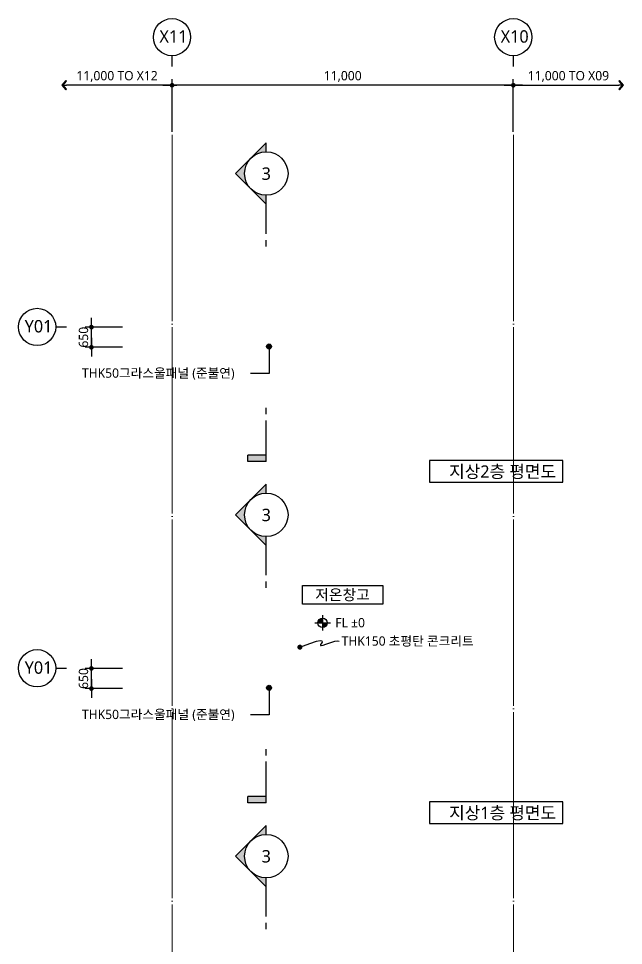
# Model space of a CAD drawing. Header units: millimetres. Extents: x -420989 to -259189, y -1306565 to -1134794.
# Drawn here: x -420989 to -401489, y -1283467 to -1253594 of the extents above; entities that cross this region are included whole.
import ezdxf
from ezdxf.enums import TextEntityAlignment as Align

# ---------------------------------------------------------------- set-up
doc = ezdxf.new("R2010")
doc.units = ezdxf.units.MM
doc.header["$LTSCALE"] = 100
doc.header["$MEASUREMENT"] = 0
doc.linetypes.add('CEN', pattern=[62, 60, -1, 0, -1])
doc.layers.get('0').update_dxf_attribs({"linetype": 'CONTINUOUS'})
for name, color, linetype in [('7-지시선', 7, 'CONTINUOUS'), ('A-DIMS', 7, 'CONTINUOUS'), ('A-MKXS-LEAD', 7, 'CONTINUOUS'), ('TEXT', 4, 'CONTINUOUS')]:
    doc.layers.add(name, color=color, linetype=linetype)
for name, color, linetype, lineweight in [('A-AXIS-BUBL', 7, 'CONTINUOUS', 25), ('A-AXIS-LINE', 1, 'CEN', 15), ('A-CONC-LIN1', 2, 'CONTINUOUS', 40), ('A-MKXS-MAK1', 3, 'CONTINUOUS', 25), ('A-MKXS-TEXT1', 3, 'CONTINUOUS', 25), ('A-MKXS-TEXT2', 7, 'CONTINUOUS', 25), ('A-MKXX-NAME', 3, 'CONTINUOUS', 25), ('A-MKXX-SYMB', 7, 'CONTINUOUS', 25), ('A-XXXX-SYMB', 7, 'CONTINUOUS', 25), ('A-XXXX-TXT1', 3, 'CONTINUOUS', 25), ('A-XXXX-TXT2', 3, 'CONTINUOUS', 25)]:
    doc.layers.add(name, color=color, linetype=linetype, lineweight=lineweight)
doc.styles.add('HY울릉도L', font='')
doc.styles.add('맑은고딕', font='malgun.ttf')
doc.styles.get('HY울릉도L').set_extended_font_data('HYwulM')
doc.dimstyles.new('CDIM', dxfattribs={"dimtxt": 3, "dimasz": 1.5, "dimexe": 2, "dimexo": 1, "dimgap": 1, "dimtad": 1, "dimdec": 0, "dimrnd": 0.5, "dimzin": 0, "dimdsep": 32, "dimlunit": 6, "dimtxsty": 'HY울릉도L', "dimblk1": '_CIDOT', "dimblk2": '_CIDOT', "dimsah": 1, "dimcen": 5.5, "dimclrd": 2, "dimclre": 2, "dimclrt": 7, "dimadec": 0, "dimazin": 0, "dimtfac": 1, "dimtdec": 0, "dimtix": 1, "dimtmove": 2, "dimatfit": 1, "dimldrblk": '_CIDOT', "dimfxl": 1, "dimtolj": 1, "dimtzin": 0, "dimlwd": -1, "dimarcsym": 0})

# ---------------------------------------------------------------- blocks, each defined once
blk = doc.blocks.new('A$C1F441119')
at = {"layer": 'A-MKXS-MAK1'}
h = blk.add_hatch(color=256, dxfattribs=at)
h.paths.add_polyline_path([(-41, 1006), (-536, 511, -0.414214), (454, 511)])
h.paths.add_polyline_path([(-536, 511), (-1031, 16), (-741, 16, -0.198912)])
h.paths.add_polyline_path([(454, 511, -0.198912), (659, 16), (949, 16)])
for p, q in [((-1031, 16), (-41, 1006)), ((949, 16), (-41, 1006)), ((-2387, 16), (-2187, 16)), ((-1987, 16), (-741, 16)), ((659, 16), (949, 16))]:
    blk.add_line(p, q, dxfattribs=at)
blk.add_circle((-41, 16), 700, dxfattribs=at)
blk = doc.blocks.new('A$C55C64937')
at = {"layer": 'A-MKXS-MAK1'}
blk.add_hatch(color=256, dxfattribs=at).paths.add_polyline_path([(-1526, 600), (-1726, 600), (-1726, 0), (-1526, 0)])
for p, q in [((-1726, 600), (-1526, 600)), ((-1726, 0), (-1726, 600)), ((-1526, 0), (-1526, 600)), ((-1726, 0), (-400, 0)), ((-200, 0), (0, 0))]:
    blk.add_line(p, q, dxfattribs=at)
blk = doc.blocks.new('_CIDOT')
at = {"color": 0, "linetype": 'ByBlock'}
blk.add_line((2, 0), (-1, 0), dxfattribs=at)
at = {"color": 0, "linetype": 'ByBlock', "const_width": 0.5}
blk.add_lwpolyline([(-0.25, 0, 1), (0.25, 0, 1)], format="xyb", close=True, dxfattribs=at)
blk = doc.blocks.new('*D419')
at = {"layer": 'A-DIMS', "transparency": 16777216}
for p, q in [((-418639, -1263389), (-418639, -1263239)), ((-418639, -1264189), (-418639, -1263539)), ((-418639, -1264339), (-418639, -1264489))]:
    blk.add_line(p, q, dxfattribs=at)
at = {"layer": 'A-DIMS', "lineweight": -2, "transparency": 16777216}
for p, q in [((-417639, -1263539), (-418839, -1263539)), ((-417639, -1264189), (-418839, -1264189))]:
    blk.add_line(p, q, dxfattribs=at)
at = {"layer": 'A-DIMS', "transparency": 16777216, "xscale": 150, "yscale": 150, "zscale": 150}
for p, rotation in [((-418639, -1263539), 270), ((-418639, -1264189), 90)]:
    blk.add_blockref('_CIDOT', p, dxfattribs=dict(at, rotation=rotation))
at = {"layer": 'A-DIMS', "color": 3, "transparency": 16777216, "insert": (-418894, -1263864), "char_height": 300, "attachment_point": 5, "rotation": 90, "style": '맑은고딕'}
blk.add_mtext('\\A1;650', dxfattribs=at)
blk = doc.blocks.new('*D420')
at = {"layer": 'A-DIMS', "transparency": 16777216}
for p, q in [((-418639, -1274389), (-418639, -1274239)), ((-418639, -1275189), (-418639, -1274539)), ((-418639, -1275339), (-418639, -1275489))]:
    blk.add_line(p, q, dxfattribs=at)
at = {"layer": 'A-DIMS', "lineweight": -2, "transparency": 16777216}
for p, q in [((-417639, -1274539), (-418839, -1274539)), ((-417639, -1275189), (-418839, -1275189))]:
    blk.add_line(p, q, dxfattribs=at)
at = {"layer": 'A-DIMS', "transparency": 16777216, "xscale": 150, "yscale": 150, "zscale": 150}
for p, rotation in [((-418639, -1274539), 270), ((-418639, -1275189), 90)]:
    blk.add_blockref('_CIDOT', p, dxfattribs=dict(at, rotation=rotation))
at = {"layer": 'A-DIMS', "color": 3, "transparency": 16777216, "insert": (-418894, -1274864), "char_height": 300, "attachment_point": 5, "rotation": 90, "style": '맑은고딕'}
blk.add_mtext('\\A1;650', dxfattribs=at)
blk = doc.blocks.new('*D358')
at = {"layer": 'A-DIMS', "lineweight": -2, "transparency": 16777216}
for p, q in [((-416039, -1257244), (-416039, -1255544)), ((-405039, -1257244), (-405039, -1255544))]:
    blk.add_line(p, q, dxfattribs=at)
at = {"layer": 'A-DIMS', "transparency": 16777216}
blk.add_line((-405189, -1255744), (-415889, -1255744), dxfattribs=at)
at = {"layer": 'A-DIMS', "transparency": 16777216, "xscale": 150, "yscale": 150, "zscale": 150, "rotation": 180}
blk.add_blockref('_CIDOT', (-416039, -1255744), dxfattribs=at)
at = {"layer": 'A-DIMS', "transparency": 16777216, "xscale": 150, "yscale": 150, "zscale": 150}
blk.add_blockref('_CIDOT', (-405039, -1255744), dxfattribs=at)
at = {"layer": 'A-DIMS', "color": 3, "transparency": 16777216, "insert": (-410539, -1255463), "char_height": 300, "attachment_point": 5, "style": '맑은고딕'}
blk.add_mtext('\\A1;11,000', dxfattribs=at)
blk = doc.blocks.new('ARROW2')
blk.add_lwpolyline([(-1, 0.87), (-0.26, 0), (-1, -0.87), (-0.85, -1), (0, 0), (-0.85, 1)], close=True)
for points in [[(-1, 0.87), (-0.85, 1), (-0.26, 0), (0, 0)], [(-0.26, 0), (0, 0), (-1, -0.87), (-0.85, -1)]]:
    blk.add_solid(points)
at = {"layer": 'A-XXXX-SYMB'}
blk.add_line((0, 0), (-1, 0), dxfattribs=at)
blk = doc.blocks.new('*D359')
at = {"layer": 'A-DIMS', "lineweight": -2, "transparency": 16777216}
blk.add_line((-405039, -1257244), (-405039, -1255544), dxfattribs=at)
at = {"layer": 'A-DIMS', "transparency": 16777216}
blk.add_line((-404889, -1255744), (-401639, -1255744), dxfattribs=at)
at = {"layer": 'A-DIMS', "transparency": 16777216, "xscale": 150, "yscale": 150, "zscale": 150, "rotation": 180}
blk.add_blockref('_CIDOT', (-405039, -1255744), dxfattribs=at)
at = {"layer": 'A-DIMS', "transparency": 16777216, "xscale": 150, "yscale": 150, "zscale": 150}
blk.add_blockref('ARROW2', (-401489, -1255744), dxfattribs=at)
at = {"layer": 'A-DIMS', "color": 3, "transparency": 16777216, "insert": (-403264, -1255463), "char_height": 300, "attachment_point": 5, "style": '맑은고딕'}
blk.add_mtext('\\A1;11,000 TO X09', dxfattribs=at)
blk = doc.blocks.new('*D360')
at = {"layer": 'A-DIMS', "lineweight": -2, "transparency": 16777216}
blk.add_line((-416039, -1257244), (-416039, -1255544), dxfattribs=at)
at = {"layer": 'A-DIMS', "transparency": 16777216}
blk.add_line((-416189, -1255744), (-419439, -1255744), dxfattribs=at)
at = {"layer": 'A-DIMS', "transparency": 16777216, "xscale": 150, "yscale": 150, "zscale": 150, "rotation": 180}
blk.add_blockref('ARROW2', (-419589, -1255744), dxfattribs=at)
at = {"layer": 'A-DIMS', "transparency": 16777216, "xscale": 150, "yscale": 150, "zscale": 150}
blk.add_blockref('_CIDOT', (-416039, -1255744), dxfattribs=at)
at = {"layer": 'A-DIMS', "color": 3, "transparency": 16777216, "insert": (-417814, -1255463), "char_height": 300, "attachment_point": 5, "style": '맑은고딕'}
blk.add_mtext('\\A1;11,000 TO X12', dxfattribs=at)

msp = doc.modelspace()

# ---------------------------------------------------------------- hatches: boundary and pattern name
at = {"layer": 'A-MKXX-SYMB'}
h = msp.add_hatch(color=256, dxfattribs=at)
edge = h.paths.add_edge_path()
edge.add_arc((-412913.6, -1264162), 80, 0, 360)
h = msp.add_hatch(color=256, dxfattribs=at)
edge = h.paths.add_edge_path()
edge.add_arc((-412913.6, -1275162), 80, 0, 360)
at = {"layer": 'A-XXXX-SYMB'}
h = msp.add_hatch(color=256, dxfattribs=at)
h.paths.add_polyline_path([(-411187.8, -1272921.4, 0.4142136), (-411337.8, -1273071.4), (-411187.8, -1273071.4)])
h.paths.add_polyline_path([(-411037.8, -1273071.4), (-411187.8, -1273071.4), (-411187.8, -1273221.4, 0.4142136)])

# ---------------------------------------------------------------- linework, layer by layer
at = {"layer": '7-지시선'}
for points in [[(-412913.6, -1264162), (-412913.6, -1265038.7), (-413513.6, -1265038.7)], [(-412913.6, -1275162), (-412913.6, -1276038.7), (-413513.6, -1276038.7)]]:
    msp.add_lwpolyline(points, dxfattribs=at)
at = {"layer": 'A-AXIS-BUBL', "ltscale": 0.2}
for p, q in [((-416038.8, -1255144.2), (-416038.8, -1254794.2)), ((-405038.8, -1255144.2), (-405038.8, -1254794.2)), ((-419438.8, -1263538.7), (-419788.8, -1263538.7)), ((-419438.8, -1274538.7), (-419788.8, -1274538.7))]:
    msp.add_line(p, q, dxfattribs=at)
for centre in [(-416041.3, -1254194.2), (-405041.3, -1254194.2), (-420388.8, -1263532.8), (-420388.8, -1274532.8)]:
    msp.add_circle(centre, 600, dxfattribs=at)
at = {"layer": 'A-AXIS-LINE'}
for p, q in [((-416038.8, -1257344.2), (-416038.8, -1299538.7)), ((-405038.8, -1257344.2), (-405038.8, -1299538.7))]:
    msp.add_line(p, q, dxfattribs=at)
at = {"layer": 'A-MKXS-LEAD', "const_width": 80}
msp.add_lwpolyline([(-411960.9, -1273849.3, 1), (-411878, -1273857.6, 1)], format="xyb", close=True, dxfattribs=at)
at = {"layer": 'A-MKXS-LEAD'}
msp.add_lwpolyline([(-411919.4, -1273853.4), (-411593.6, -1273730.6), (-411381.3, -1273664.3), (-411260.5, -1273642.8), (-411209.1, -1273654.4), (-411205.3, -1273687.4), (-411226.9, -1273730.1), (-411252, -1273770.7), (-411258.6, -1273797.6), (-411229.7, -1273802), (-411169.3, -1273787.4), (-411086.4, -1273760), (-410990.1, -1273726.3), (-410889.4, -1273692.7), (-410793.4, -1273665.5), (-410711.1, -1273651.1), (-410651.5, -1273655.9)], dxfattribs=at)
at = {"layer": 'A-MKXX-SYMB'}
msp.add_lwpolyline([(-409241.7, -1272465.1), (-411835.8, -1272465.1), (-411835.8, -1271865.1), (-409241.7, -1271865.1)], close=True, dxfattribs=at)
for centre in [(-412913.6, -1264162), (-412913.6, -1275162)]:
    msp.add_circle(centre, 80, dxfattribs=at)
at = {"layer": 'A-XXXX-SYMB'}
for p, q in [((-411187.8, -1272821.4), (-411187.8, -1273321.4)), ((-411437.8, -1273071.4), (-410937.8, -1273071.4))]:
    msp.add_line(p, q, dxfattribs=at)
msp.add_circle((-411187.8, -1273071.4), 150, dxfattribs=at)
at = {"layer": 'TEXT', "ltscale": 100}
for points in [[(-403438.8, -1268539.4), (-403438.8, -1267838.7), (-407743, -1267838.7), (-407743, -1268539.4)], [(-403438.8, -1279539.4), (-403438.8, -1278838.7), (-407743, -1278838.7), (-407743, -1279539.4)]]:
    msp.add_lwpolyline(points, close=True, dxfattribs=at)

# ---------------------------------------------------------------- block references
at = {"layer": 'A-CONC-LIN1', "rotation": 90.00000000000001}
for name, p in [('A$C1F441119', (-412986.3, -1258550.6)), ('A$C55C64937', (-413002.5, -1266143.4)), ('A$C1F441119', (-412986.3, -1269550.6)), ('A$C55C64937', (-413002.5, -1277143.4)), ('A$C1F441119', (-412986.3, -1280550.6))]:
    msp.add_blockref(name, p, dxfattribs=at)

# ---------------------------------------------------------------- texts
at = {"layer": 'A-MKXS-TEXT1', "style": '맑은고딕'}
for s, p in [('THK50그라스울패널 (준불연)', (-418944.9, -1265020.5)), ('THK150 초평탄 콘크리트', (-410575.1, -1273655.9)), ('THK50그라스울패널 (준불연)', (-418944.9, -1276020.5))]:
    msp.add_text(s, height=300, dxfattribs=at).set_placement(p, align=Align.MIDDLE_LEFT)
at = {"layer": 'A-MKXS-TEXT2', "style": '맑은고딕'}
for p in [(-413002.5, -1258592), (-413002.5, -1269592), (-413002.5, -1280592)]:
    msp.add_text('3', height=400, dxfattribs=at).set_placement(p, align=Align.MIDDLE)
at = {"layer": 'A-MKXX-NAME', "style": '맑은고딕'}
msp.add_text('저온창고', height=350, dxfattribs=at).set_placement((-410545.9, -1272165.1), align=Align.MIDDLE_CENTER)
at = {"layer": 'A-XXXX-TXT1', "style": '맑은고딕'}
for s, p in [('지상2층 평면도', (-403662.4, -1268515.1)), ('지상1층 평면도', (-403662.4, -1279515.1))]:
    msp.add_text(s, height=400, dxfattribs=at).set_placement(p, align=Align.BOTTOM_RIGHT)
at = {"layer": 'A-XXXX-TXT2', "ltscale": 0.2, "style": '맑은고딕'}
for s, p in [('X11', (-415996, -1254172.1)), ('X10', (-404996, -1254172.1)), ('Y01', (-420343.5, -1263510.8)), ('Y01', (-420343.5, -1274510.8))]:
    msp.add_text(s, height=400, dxfattribs=at).set_placement(p, align=Align.MIDDLE)
at = {"layer": 'A-XXXX-TXT2', "style": '맑은고딕'}
msp.add_text('FL %%P0', height=300, dxfattribs=at).set_placement((-410777.4, -1273064.5), align=Align.MIDDLE_LEFT)

# ---------------------------------------------------------------- dimensions: what is measured, and where the dimension line sits
at = {"layer": 'A-DIMS'}
dim = msp.add_linear_dim(base=(-419588.8, -1255744.2), p1=(-416038.8, -1257344.2), p2=(-419588.8, -1257344.2), angle=180, text='11,000 TO X12', dimstyle='CDIM', override={"dimscale": 100, "dimtxsty": '맑은고딕', "dimblk2": 'ARROW2', "dimse2": 1, "dimclrd": 256, "dimclre": 256, "dimclrt": 3}, dxfattribs=at)
dim.commit()
dim.dimension.update_dxf_attribs({"geometry": '*D360', "text_midpoint": (-417813.8, -1255463.3)})
dim = msp.add_linear_dim(base=(-401488.8, -1255744.2), p1=(-405038.8, -1257344.2), p2=(-401488.8, -1257344.2), text='11,000 TO X09', dimstyle='CDIM', override={"dimscale": 100, "dimtxsty": '맑은고딕', "dimblk2": 'ARROW2', "dimse2": 1, "dimclrd": 256, "dimclre": 256, "dimclrt": 3}, dxfattribs=at)
dim.commit()
dim.dimension.update_dxf_attribs({"geometry": '*D359', "text_midpoint": (-403263.8, -1255463.3)})
for base, p1, p2, angle, picture, middle in [((-416038.8, -1255744.2), (-405038.8, -1257344.2), (-416038.8, -1257344.2), 180, '*D358', (-410538.8, -1255463.3)), ((-418638.8, -1263538.7), (-417538.8, -1264188.7), (-417538.8, -1263538.7), 90, '*D419', (-418893.8, -1263863.7)), ((-418638.8, -1274538.7), (-417538.8, -1275188.7), (-417538.8, -1274538.7), 90, '*D420', (-418893.8, -1274863.7))]:
    dim = msp.add_linear_dim(base=base, p1=p1, p2=p2, angle=angle, dimstyle='CDIM', override={"dimscale": 100, "dimtxsty": '맑은고딕', "dimclrd": 256, "dimclre": 256, "dimclrt": 3}, dxfattribs=at)
    dim.commit()
    dim.dimension.update_dxf_attribs({"geometry": picture, "text_midpoint": middle})

doc.saveas('drawing.dxf')
